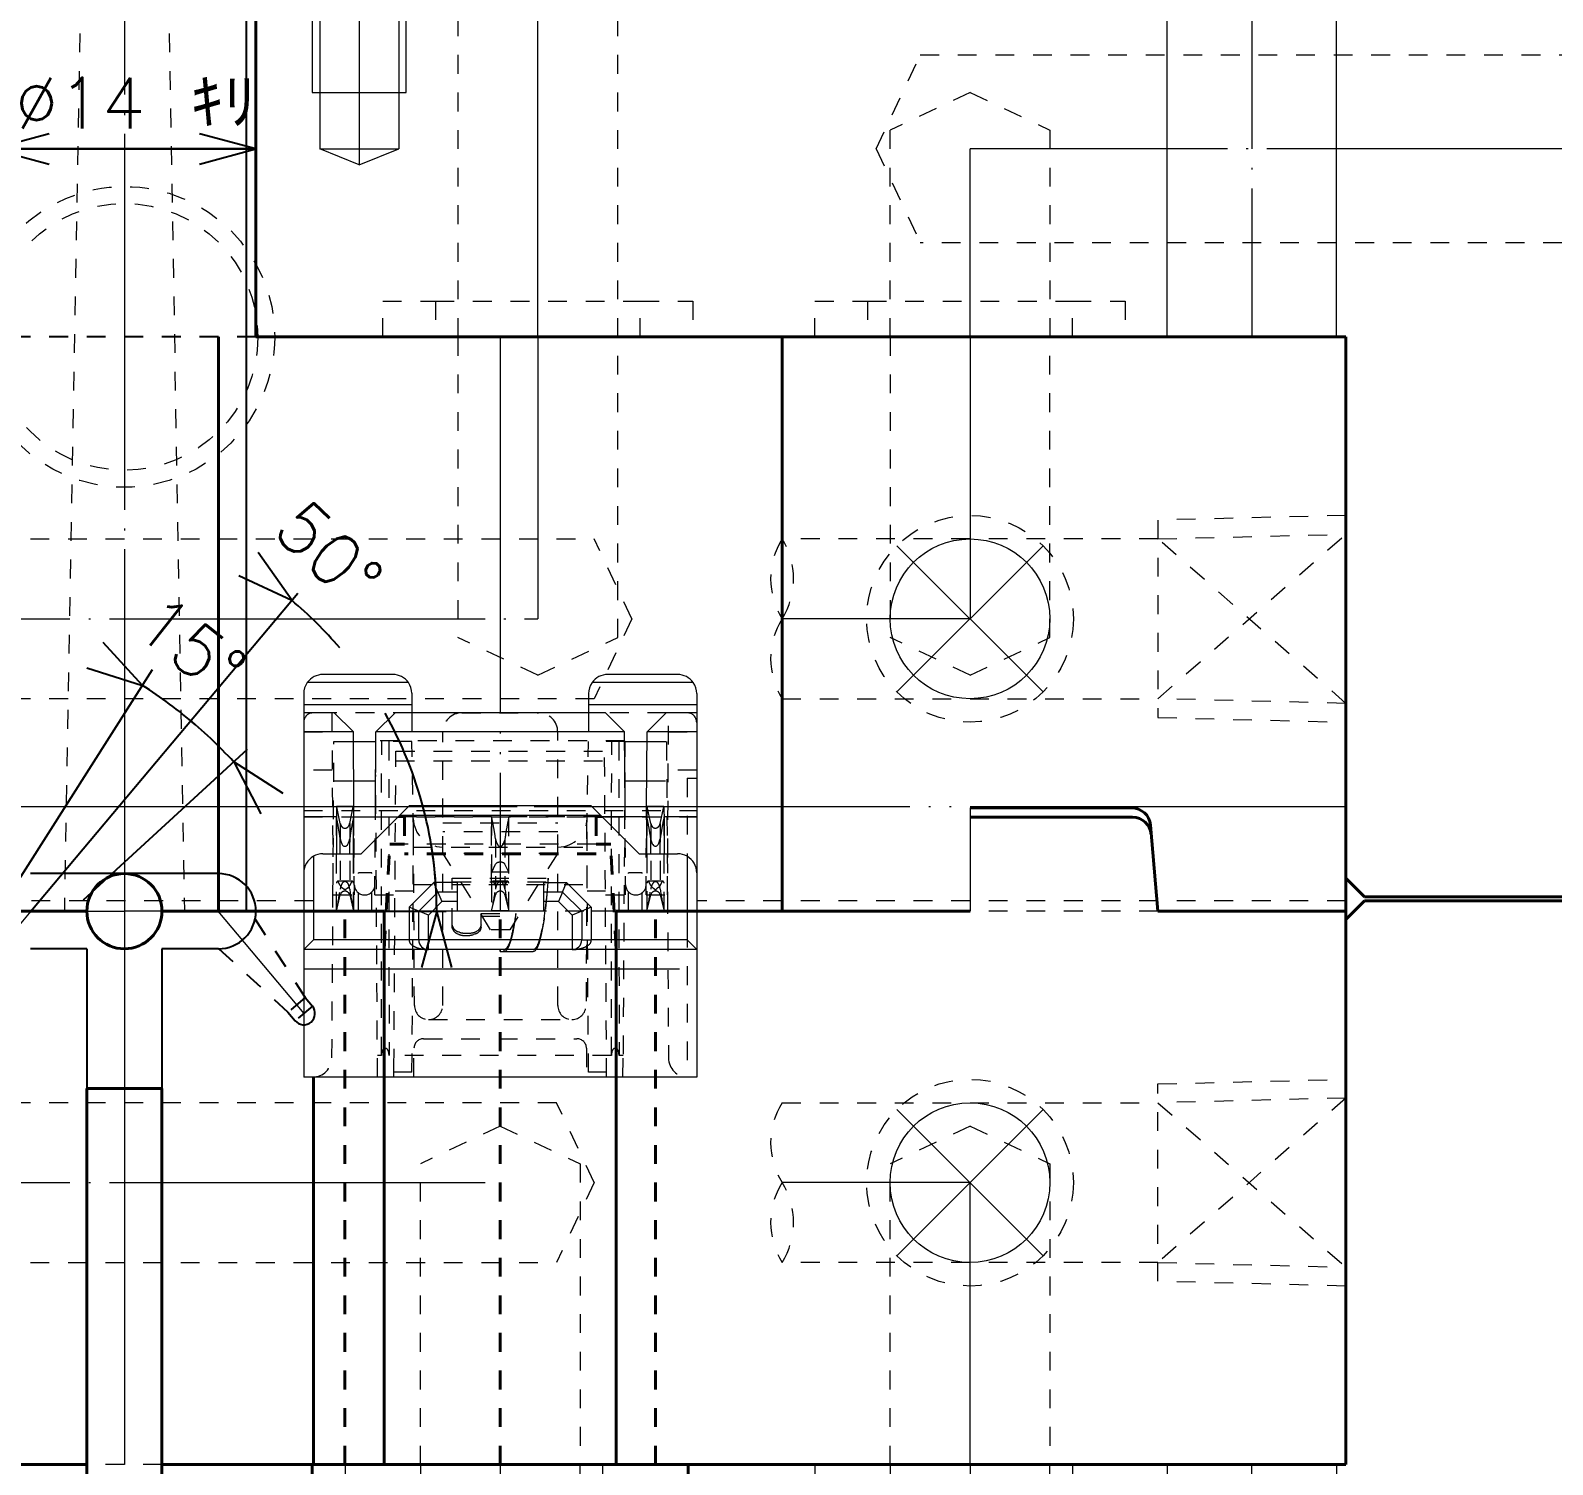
# Model space of a CAD drawing. Extents: x -178 to 604, y -587 to 345.
# Drawn here: x -5 to 76, y -430 to -353.7 of the extents above; entities that cross this region are included whole.
import ezdxf

# ---------------------------------------------------------------- set-up
doc = ezdxf.new("R2010")
doc.units = 0
doc.header["$MEASUREMENT"] = 0
for name, pattern in [('BORDER', [22, 20, -1, 0, -1]), ('DIVIDE', [23, 20, -1, 0, -1, 0, -1]), ('STITCH', [2, 1, -1])]:
    doc.linetypes.add(name, pattern=pattern)
for name, color, linetype in [('1', 7, 'Continuous'), ('11', 7, 'Continuous'), ('12', 7, 'Continuous'), ('15', 7, 'Continuous'), ('20', 7, 'Continuous'), ('25', 7, 'Continuous'), ('3', 7, 'Continuous'), ('33', 7, 'Continuous'), ('4', 7, 'Continuous'), ('5', 7, 'Continuous'), ('寸法線', 7, 'Continuous')]:
    doc.layers.add(name, color=color, linetype=linetype)
doc.styles.get("Standard").update_dxf_attribs({"font": 'txt', "bigfont": 'extfont'})
doc.dimstyles.new('VELDIM13', dxfattribs={"dimtxt": 2.69875, "dimasz": 3.000166, "dimexe": 1.25, "dimexo": 0.0625, "dimgap": 0.09, "dimtad": 0, "dimdec": 3, "dimdsep": 46, "dimtxsty": 'Standard', "dimcen": 0.09, "dimdle": 5, "dimadec": 0, "dimazin": 0, "dimtfac": 1, "dimtdec": 4, "dimtofl": 0, "dimtmove": 0, "dimatfit": 3, "dimfxl": 1, "dimtolj": 1, "dimtzin": 0, "dimarcsym": 0})
doc.dimstyles.new('VELDIM2', dxfattribs={"dimtxt": 2.69875, "dimasz": 3.000166, "dimexe": 1.25, "dimexo": 0.0625, "dimgap": 0.09, "dimtad": 0, "dimdec": 3, "dimdsep": 46, "dimtxsty": 'Standard', "dimcen": 0.09, "dimdle": 5, "dimadec": 0, "dimazin": 0, "dimtfac": 1, "dimtdec": 4, "dimtofl": 0, "dimtmove": 0, "dimatfit": 3, "dimfxl": 1, "dimtolj": 1, "dimtzin": 0, "dimarcsym": 0})
doc.dimstyles.new('VELDIM5', dxfattribs={"dimtxt": 2.69875, "dimasz": 3, "dimexe": 0.5, "dimexo": 0.0625, "dimgap": 0.09, "dimtad": 0, "dimdec": 3, "dimdsep": 46, "dimtxsty": 'Standard', "dimcen": 0.09, "dimdle": 3, "dimadec": 0, "dimazin": 0, "dimtfac": 1, "dimtdec": 4, "dimtofl": 0, "dimtmove": 0, "dimatfit": 3, "dimfxl": 1, "dimtolj": 1, "dimtzin": 0, "dimarcsym": 0})
doc.dimstyles.new('VELDIM6', dxfattribs={"dimtxt": 2.69875, "dimasz": 3, "dimexe": 1.25, "dimexo": 0.0625, "dimgap": 0.09, "dimtad": 0, "dimdec": 3, "dimdsep": 46, "dimtxsty": 'Standard', "dimcen": 0.09, "dimdle": 5, "dimadec": 0, "dimazin": 0, "dimtfac": 1, "dimtdec": 4, "dimtofl": 0, "dimtmove": 0, "dimatfit": 3, "dimfxl": 1, "dimtolj": 1, "dimtzin": 0, "dimarcsym": 0})

# ---------------------------------------------------------------- blocks, each defined once
blk = doc.blocks.new('*D318')
at = {"color": 0}
for p, q in [((-4, -359.196), (-7, -360)), ((7, -360), (4, -359.196)), ((-7, -360), (-7, -360)), ((7, -360), (-7, -360)), ((-7, -360), (7, -360)), ((-7, -360), (-7, -360)), ((-7, -360), (-4, -360)), ((-7, -360), (-4, -360.804)), ((7, -360), (4, -360)), ((4, -360.804), (7, -360)), ((7, -360), (7, -360)), ((7, -360), (7, -360))]:
    blk.add_line(p, q, dxfattribs=at)
blk.add_text('%%c14 ｷﾘ', height=2.6987, dxfattribs=at).set_placement((-5.83, -358.914))
blk = doc.blocks.new('CLUMP195')
at = {"layer": '12', "linetype": 'STITCH', "lineweight": 13}
for centre, start, end in [((38.389, -412.875), 147.91005, 212.08995), ((38.389, -417.125), 147.91005, 212.08995), ((31.611, -417.125), 327.91005, 32.08995)]:
    blk.add_arc(centre, 4, start, end, dxfattribs=at)
blk = doc.blocks.new('CLUMP196')
at = {"layer": '12', "color": 5, "linetype": 'BORDER', "lineweight": 5}
for p, q in [((48.889, -418.889), (41.111, -411.111)), ((48.889, -411.111), (41.111, -418.889))]:
    blk.add_line(p, q, dxfattribs=at)
at = {"layer": '12', "linetype": 'STITCH', "lineweight": 13}
blk.add_circle((45, -415), 5.5, dxfattribs=at)
at = {"layer": '12', "lineweight": 13}
blk.add_circle((45, -415), 4.25, dxfattribs=at)
blk = doc.blocks.new('*D376')
at = {"color": 0}
for p, q in [((0.964, -388.543), (-1.135, -386.253)), ((-6.335, -400), (1.501, -387.7)), ((-1.998, -387.609), (0.964, -388.543)), ((-2.183, -399.955), (6.559, -391.944)), ((8.441, -394.288), (5.822, -392.619)), ((5.822, -392.619), (7.256, -395.375))]:
    blk.add_line(p, q, dxfattribs=at)
for start, end in [(49.23511, 57.5), (42.5, 50.76489)]:
    blk.add_arc((-12.089, -409.032), 24.293, start, end, dxfattribs=at)
blk.add_text('15%%d', height=2.6987, rotation=321.57456, dxfattribs=at).set_placement((0.366, -385.625))
blk = doc.blocks.new('CLUMP198')
at = {"layer": '4', "color": 4, "linetype": 'DIVIDE', "lineweight": 5}
for p, q in [((-30.352, -388.535), (-24.802, -388.535)), ((-15.198, -388.535), (-9.648, -388.535)), ((15.116, -388.396), (9.73, -388.396)), ((30.27, -388.396), (24.884, -388.396)), ((-29.945, -389.492), (-24.699, -389.492)), ((-29.945, -389.492), (-29.945, -390.002)), ((-15.301, -389.492), (-10.055, -389.492)), ((-10.055, -389.492), (-10.055, -390.002)), ((-24.699, -390.476), (-22.902, -390.476)), ((-17.098, -390.476), (-15.301, -390.476)), ((12.183, -391.022), (9.545, -391.022)), ((26.616, -391.022), (13.384, -391.022)), ((30.455, -391.022), (27.817, -391.022)), ((-26.12, -407.852), (-26.12, -391.532)), ((-13.88, -407.852), (-13.88, -391.532)), ((-28.944, -392.556), (-30.455, -392.556)), ((-9.545, -392.556), (-11.056, -392.556)), ((-27.061, -399.671), (-27.061, -395.536)), ((-12.939, -399.671), (-12.939, -395.536)), ((25.355, -395.459), (14.645, -395.459)), ((11.487, -397.499), (11.487, -396.703)), ((11.989, -397.499), (11.989, -396.703)), ((28.011, -397.499), (28.011, -396.703)), ((28.513, -397.499), (28.513, -396.703)), ((10.055, -397.636), (10.055, -402.089)), ((29.945, -397.636), (29.945, -402.089)), ((16.474, -399.029), (15.155, -400.348)), ((17.705, -399.029), (16.474, -399.029)), ((16.685, -399.539), (16.474, -399.029)), ((22.295, -399.029), (23.527, -399.029)), ((23.315, -399.539), (23.527, -399.029)), ((23.527, -399.029), (24.845, -400.347)), ((16.897, -400.049), (16.175, -400.771)), ((16.685, -399.539), (16.897, -400.049)), ((17.705, -400.049), (16.897, -400.049)), ((23.104, -400.049), (22.295, -400.049)), ((23.315, -399.539), (23.104, -400.049)), ((23.825, -400.77), (23.104, -400.049)), ((15.155, -400.559), (10.055, -400.559)), ((15.155, -400.348), (15.155, -402.089)), ((15.664, -400.559), (15.155, -400.348)), ((16.175, -400.771), (15.665, -400.559)), ((16.175, -402.599), (16.175, -400.771)), ((24.335, -400.558), (23.825, -400.77)), ((23.825, -400.77), (23.825, -402.599)), ((24.845, -400.347), (24.335, -400.558)), ((24.845, -400.347), (24.845, -402.089)), ((29.945, -400.559), (24.845, -400.559)), ((9.545, -402.599), (10.055, -402.089)), ((24.335, -402.089), (10.055, -402.089)), ((24.335, -402.089), (24.845, -402.089)), ((29.945, -402.089), (24.845, -402.089)), ((30.455, -402.599), (29.945, -402.089)), ((20.005, -402.701), (20.005, -402.599)), ((20.214, -402.701), (20.214, -402.599)), ((-28.925, -403.619), (-30.455, -403.619)), ((-9.545, -403.619), (-11.075, -403.619)), ((9.545, -403.619), (30.455, -403.619)), ((-23.814, -406.322), (-16.186, -406.322)), ((-28.954, -408.368), (-26.534, -408.368)), ((-13.467, -408.564), (-26.533, -408.564)), ((-13.466, -408.368), (-11.046, -408.368))]:
    blk.add_line(p, q, dxfattribs=at)
for centre, radius, start, end in [((-29.945, -390.512), 1.02, 90, 120), ((-10.055, -390.512), 1.02, 60, 90), ((15.479, -402.089), 0.324, 180, 235.02315), ((15.994, -401.353), 1.222, 235.02315, 250.75739), ((16.101, -401.046), 1.547, 250.75739, 261.74265), ((23.899, -401.041), 1.552, 278.00409, 288.74604), ((23.999, -401.336), 1.24, 288.74604, 304.52284), ((24.516, -402.087), 0.329, 304.52284, 359.67887), ((16.175, -400.538), 2.061, 261.74265, 270), ((23.816, -400.452), 2.147, 270.22942, 278.00409)]:
    blk.add_arc(centre, radius, start, end, dxfattribs=at)
blk = doc.blocks.new('CLUMP199')
at = {"layer": '12', "color": 5, "linetype": 'BORDER', "lineweight": 5}
for p, q in [((48.889, -381.111), (41.111, -388.889)), ((48.889, -388.889), (41.111, -381.111))]:
    blk.add_line(p, q, dxfattribs=at)
at = {"layer": '12', "linetype": 'STITCH', "lineweight": 13}
blk.add_circle((45, -385), 5.5, dxfattribs=at)
at = {"layer": '12', "lineweight": 13}
blk.add_circle((45, -385), 4.25, dxfattribs=at)
blk = doc.blocks.new('CLUMP200')
at = {"layer": '12', "linetype": 'STITCH', "lineweight": 13}
for centre, start, end in [((38.389, -382.875), 147.91005, 212.08995), ((31.611, -382.875), 327.91005, 32.08995), ((38.389, -387.125), 147.91005, 212.08995)]:
    blk.add_arc(centre, 4, start, end, dxfattribs=at)
blk = doc.blocks.new('CLUMP290')
at = {"layer": '12', "linetype": 'STITCH', "lineweight": 13}
for p, q in [((11.75, -430), (11.75, -431.9)), ((14.55, -431.9), (14.55, -430)), ((25.45, -430), (25.45, -431.9)), ((28.25, -431.9), (28.25, -430)), ((11.75, -431.9), (14.55, -431.9)), ((14.55, -431.9), (25.45, -431.9)), ((25.45, -431.9), (28.25, -431.9))]:
    blk.add_line(p, q, dxfattribs=at)
blk = doc.blocks.new('CLUMP335')
at = {"layer": '12', "linetype": 'STITCH', "lineweight": 13}
for p, q in [((65, -379.5), (55, -379.75)), ((55, -379.75), (55, -390.25)), ((65, -380.5), (65, -379.5)), ((55, -389.25), (65, -380.5)), ((55, -380.75), (65, -380.5)), ((65, -389.5), (55, -380.75)), ((65, -389.5), (55, -389.25)), ((65, -390.5), (65, -389.5)), ((55, -390.25), (65, -390.5))]:
    blk.add_line(p, q, dxfattribs=at)
blk = doc.blocks.new('CLUMP334')
at = {"layer": '12', "linetype": 'STITCH', "lineweight": 13}
blk.add_blockref('CLUMP335', (0, 0), dxfattribs=at)
blk = doc.blocks.new('CLUMP337')
at = {"layer": '12', "linetype": 'STITCH', "lineweight": 13}
for p, q in [((55, -409.75), (65, -409.5)), ((55, -420.25), (55, -409.75)), ((65, -409.5), (65, -410.5)), ((65, -410.5), (55, -419.25)), ((65, -410.5), (55, -410.75)), ((55, -410.75), (65, -419.5)), ((55, -419.25), (65, -419.5)), ((65, -419.5), (65, -420.5)), ((65, -420.5), (55, -420.25))]:
    blk.add_line(p, q, dxfattribs=at)
blk = doc.blocks.new('CLUMP336')
at = {"layer": '12', "linetype": 'STITCH', "lineweight": 13}
blk.add_blockref('CLUMP337', (0, 0), dxfattribs=at)
blk = doc.blocks.new('CLUMP338')
at = {"layer": '12', "linetype": 'STITCH', "lineweight": 13}
for p, q in [((36.75, -430), (36.75, -431.9)), ((39.55, -431.9), (39.55, -430)), ((50.45, -430), (50.45, -431.9)), ((53.25, -431.9), (53.25, -430)), ((36.75, -431.9), (39.55, -431.9)), ((39.55, -431.9), (50.45, -431.9)), ((50.45, -431.9), (53.25, -431.9))]:
    blk.add_line(p, q, dxfattribs=at)
blk = doc.blocks.new('CLUMP377')
at = {"layer": '11', "linetype": 'DIVIDE', "lineweight": 5}
for p, q in [((55.5, -430), (55.5, -481.5)), ((64.5, -430), (64.5, -481.5)), ((52.5, -481.5), (52.5, -490)), ((67.5, -481.5), (52.5, -481.5)), ((67.5, -490), (67.5, -481.5))]:
    blk.add_line(p, q, dxfattribs=at)
at = {"layer": '11', "color": 5, "linetype": 'BORDER', "lineweight": 5}
blk.add_line((60, -490), (60, -430), dxfattribs=at)
blk = doc.blocks.new('*D767')
at = {"color": 0}
for p, q in [((0.789, -349.284), (-2.224, -350.035)), ((2.224, -350.035), (-0.789, -349.284)), ((-2.224, -350), (-2.233, -350.535)), ((-2.224, -350.035), (0.761, -350.891)), ((-0.761, -350.891), (2.224, -350.035)), ((2.224, -350), (2.233, -350.535))]:
    blk.add_line(p, q, dxfattribs=at)
for start, end in [(269, 270.43231), (269.56769, 271)]:
    blk.add_arc((0, -222.602), 127.452, start, end, dxfattribs=at)
blk.add_text('2%%d', height=2.6987, dxfattribs=at).set_placement((-3.914, -348.27))
blk = doc.blocks.new('CLUMP412')
at = {"layer": '11', "linetype": 'DIVIDE', "lineweight": 5}
for p, q in [((52.5, -348.5), (52.5, -340)), ((67.5, -340), (67.5, -348.5)), ((67.5, -348.5), (52.5, -348.5)), ((55.5, -370), (55.5, -348.5)), ((64.5, -370), (64.5, -348.5))]:
    blk.add_line(p, q, dxfattribs=at)
at = {"layer": '11', "color": 5, "linetype": 'BORDER', "lineweight": 5}
blk.add_line((60, -340), (60, -370), dxfattribs=at)
blk = doc.blocks.new('CLUMP413')
at = {"layer": '12', "linetype": 'STITCH', "lineweight": 13}
for p, q in [((36.75, -370), (36.75, -368.1)), ((36.75, -368.1), (39.55, -368.1)), ((39.55, -368.1), (39.55, -370)), ((39.55, -368.1), (50.45, -368.1)), ((50.45, -370), (50.45, -368.1)), ((50.45, -368.1), (53.25, -368.1)), ((53.25, -368.1), (53.25, -370))]:
    blk.add_line(p, q, dxfattribs=at)
blk = doc.blocks.new('CLUMP414')
at = {"layer": '12', "linetype": 'STITCH', "lineweight": 13}
for p, q in [((13.75, -370), (13.75, -368.1)), ((13.75, -368.1), (16.55, -368.1)), ((16.55, -368.1), (16.55, -370)), ((16.55, -368.1), (27.45, -368.1)), ((27.45, -370), (27.45, -368.1)), ((27.45, -368.1), (30.25, -368.1)), ((30.25, -368.1), (30.25, -370))]:
    blk.add_line(p, q, dxfattribs=at)
blk = doc.blocks.new('CLUMP415')
at = {"layer": '11', "linetype": 'STITCH', "lineweight": 13}
blk.add_circle((0, -370), 8, dxfattribs=at)
at = {"layer": '11', "color": 5, "linetype": 'STITCH', "lineweight": 5}
blk.add_circle((0, -370), 7.1, dxfattribs=at)
blk = doc.blocks.new('CLUMP417')
at = {"layer": '11', "lineweight": 5}
for p, q in [((10, -345), (10, -357)), ((15, -357), (15, -345)), ((10, -357), (15, -357)), ((10.4, -360), (14.6, -360))]:
    blk.add_line(p, q, dxfattribs=at)
at = {"layer": '11', "color": 5, "lineweight": 5}
for p, q in [((10.4, -345), (10.4, -360)), ((14.6, -345), (14.6, -360))]:
    blk.add_line(p, q, dxfattribs=at)
at = {"layer": '11', "color": 5, "linetype": 'BORDER', "lineweight": 5}
blk.add_line((12.5, -345), (12.5, -360.84), dxfattribs=at)
at = {"layer": '11', "linetype": 'DIVIDE', "lineweight": 5}
for q in [(10.4, -360), (14.6, -360)]:
    blk.add_line((12.5, -360.84), q, dxfattribs=at)
blk = doc.blocks.new('*D777')
at = {"color": 0}
for p, q in [((8.903, -384.014), (7.122, -381.47)), ((6.088, -382.701), (8.903, -384.014)), ((-4.979, -400.559), (9.225, -383.631)), ((13.829, -400.559), (17.118, -400.559)), ((16.618, -400.559), (15.814, -403.559)), ((17.422, -403.559), (16.618, -400.559))]:
    blk.add_line(p, q, dxfattribs=at)
for start, end in [(40.44879, 50), (0, 29.22851), (0, 9.55121)]:
    blk.add_arc((-4.979, -400.559), 21.598, start, end, dxfattribs=at)
blk.add_text('50%%d', height=2.6987, rotation=316.08719, dxfattribs=at).set_placement((7.787, -380.392))

msp = doc.modelspace()

# ---------------------------------------------------------------- linework, layer by layer
at = {"layer": '1', "color": 1, "linetype": 'DIVIDE', "lineweight": 13}
for p, q in [((20, -370), (20, -395)), ((0, -395), (-20, -395)), ((20, -395), (0, -395)), ((20, -395), (20, -400.559)), ((65, -395), (20, -395))]:
    msp.add_line(p, q, dxfattribs=at)
at = {"layer": '11', "color": 5, "linetype": 'BORDER', "lineweight": 13}
msp.add_line((0, -315), (0, -400), dxfattribs=at)
at = {"layer": '11', "linetype": 'STITCH', "lineweight": 13}
for p, q in [((-1.75, -317.8599), (-3.1935, -400.559)), ((1.75, -317.8599), (3.1935, -400.559))]:
    msp.add_line(p, q, dxfattribs=at)
at = {"layer": '11', "lineweight": 25}
msp.add_line((6.5, -400.559), (6.5, -325), dxfattribs=at)
at = {"layer": '11', "linetype": 'STITCH', "lineweight": 40}
for p, q in [((10, -430), (10, -448)), ((30, -430), (30, -448))]:
    msp.add_line(p, q, dxfattribs=at)
at = {"layer": '12', "linetype": 'STITCH', "lineweight": 13}
for p, q in [((17.75, -345), (17.75, -370)), ((26.25, -370), (26.25, -345)), ((40, -360), (42.3529, -355)), ((42.3529, -355), (100.5, -355)), ((45, -357), (40.75, -359)), ((45, -357), (49.25, -359)), ((40.75, -370), (40.75, -359)), ((49.25, -359), (49.25, -370)), ((40, -360), (42.3529, -365)), ((100.5, -365), (42.3529, -365)), ((17.75, -370), (17.75, -386)), ((26.25, -386), (26.25, -370)), ((40.75, -370), (40.75, -386)), ((49.25, -386), (49.25, -370)), ((-55, -380.75), (25, -380.75)), ((27, -385), (25, -380.75)), ((55, -380.75), (35, -380.75)), ((27, -385), (25, -389.25)), ((22, -388), (17.75, -386)), ((22, -388), (26.25, -386)), ((45, -388), (40.75, -386)), ((45, -388), (49.25, -386)), ((25, -389.25), (-55, -389.25)), ((35, -389.25), (55, -389.25)), ((23, -410.75), (-55, -410.75)), ((25, -415), (23, -410.75)), ((35, -410.75), (55, -410.75)), ((20, -412), (15.75, -414)), ((20, -412), (24.25, -414)), ((45, -412), (40.75, -414)), ((45, -412), (49.25, -414)), ((15.75, -430), (15.75, -414)), ((24.25, -414), (24.25, -430)), ((40.75, -430), (40.75, -414)), ((49.25, -414), (49.25, -430)), ((25, -415), (23, -419.25)), ((-55, -419.25), (23, -419.25)), ((55, -419.25), (35, -419.25)), ((15.75, -430), (15.75, -441)), ((24.25, -441), (24.25, -430)), ((40.75, -430), (40.75, -441)), ((49.25, -441), (49.25, -430))]:
    msp.add_line(p, q, dxfattribs=at)
at = {"layer": '12', "color": 5, "linetype": 'BORDER', "lineweight": 5}
for p, q in [((22, -370), (22, -345)), ((125, -360), (45, -360)), ((45, -370), (45, -360)), ((22, -370), (22, -385)), ((45, -370), (45, -385)), ((-45, -385), (22, -385)), ((45, -385), (35, -385)), ((-45, -415), (20, -415)), ((45, -415), (35, -415)), ((45, -430), (45, -415)), ((20, -430), (20, -440)), ((45, -430), (45, -440))]:
    msp.add_line(p, q, dxfattribs=at)
at = {"layer": '15', "color": 5, "lineweight": 25}
for p, q in [((-2, -402.559), (-2, -410)), ((2, -402.559), (2, -410))]:
    msp.add_line(p, q, dxfattribs=at)
at = {"layer": '15', "lineweight": 40}
for p, q in [((-2, -410), (2, -410)), ((-2, -410), (-2, -526)), ((2, -410), (2, -526))]:
    msp.add_line(p, q, dxfattribs=at)
at = {"layer": '15', "color": 5, "linetype": 'BORDER', "lineweight": 5}
msp.add_line((0, -410), (0, -530), dxfattribs=at)
at = {"layer": '20', "lineweight": 40}
for p, q in [((7, -346.5), (7, -370)), ((66, -399.8), (65, -398.8)), ((66, -399.8), (90, -399.8))]:
    msp.add_line(p, q, dxfattribs=at)
at = {"layer": '20', "linetype": 'STITCH', "lineweight": 25}
msp.add_line((7, -370), (-7, -370), dxfattribs=at)
at = {"layer": '25', "linetype": 'STITCH', "lineweight": 13}
for p, q in [((10.055, -400), (-10.565, -400)), ((65, -400), (30.455, -400))]:
    msp.add_line(p, q, dxfattribs=at)
at = {"layer": '25', "color": 5, "linetype": 'BORDER', "lineweight": 5}
msp.add_line((0, -400), (0, -410), dxfattribs=at)
at = {"layer": '25', "lineweight": 40}
for p, q in [((65, -401), (66, -400)), ((66, -400), (90, -400))]:
    msp.add_line(p, q, dxfattribs=at)
at = {"layer": '3', "lineweight": 13}
for p, q in [((14.281, -387.962), (10.565, -387.962)), ((29.435, -387.962), (25.719, -387.962)), ((9.545, -388.982), (9.545, -398.5203)), ((9.545, -389.5671), (15.3007, -389.5671)), ((15.3007, -388.9591), (15.3007, -390.002)), ((24.699, -388.982), (24.699, -390.002)), ((24.699, -389.5671), (30.455, -389.5671)), ((30.455, -388.982), (30.455, -398.5203)), ((11.1633, -390.002), (9.545, -390.002)), ((12.1833, -391.022), (11.1633, -390.002)), ((14.4034, -390.002), (13.3835, -391.022)), ((25.5974, -390.002), (14.4026, -390.002)), ((26.6165, -391.022), (25.5966, -390.0022)), ((28.8367, -390.002), (27.8167, -391.022)), ((30.455, -390.002), (28.8367, -390.002)), ((12.2083, -395), (12.1833, -391.022)), ((13.3586, -395), (13.3835, -391.022)), ((26.6414, -395), (26.6165, -391.022)), ((27.7917, -395), (27.8167, -391.022)), ((12.1865, -391.532), (13.3597, -391.532)), ((13.3597, -391.532), (13.37, -393.1735)), ((26.63, -393.1735), (26.6403, -391.532)), ((26.6403, -391.532), (27.8135, -391.532)), ((12.1997, -393.6273), (13.3672, -393.6273)), ((26.6328, -393.6273), (27.8003, -393.6273)), ((15.1044, -395), (9.545, -395)), ((11.2962, -395.0001), (11.291, -394.9786)), ((12.1847, -394.9786), (11.291, -394.9786)), ((12.1796, -395.0001), (12.1847, -394.9786)), ((12.6054, -397.499), (15.1554, -394.949)), ((24.8457, -394.949), (15.1552, -394.949)), ((24.8454, -394.949), (27.3954, -397.499)), ((30.455, -395), (24.8964, -395)), ((27.8202, -395.0001), (27.815, -394.9786)), ((28.7087, -394.9786), (27.815, -394.9786)), ((28.7036, -395.0001), (28.7087, -394.9786)), ((11.279, -395.5359), (9.545, -395.5359)), ((11.279, -395.5359), (11.279, -397.499)), ((12.197, -395.5359), (14.5685, -395.5359)), ((12.197, -397.499), (12.197, -395.5359)), ((27.803, -395.5359), (25.4323, -395.5359)), ((27.803, -397.499), (27.803, -395.5359)), ((28.721, -395.5359), (28.721, -397.499)), ((30.455, -395.5359), (28.721, -395.5359)), ((11.4867, -396.7029), (11.5169, -396.8385)), ((28.4421, -396.9418), (28.5133, -396.7029)), ((10.565, -397.499), (12.6054, -397.499)), ((27.3954, -397.499), (29.435, -397.499)), ((9.545, -398.5203), (9.545, -402.599)), ((17.7054, -399.029), (17.7054, -400.559)), ((22.2954, -399.029), (22.2954, -400.559)), ((30.455, -398.5203), (30.455, -402.599)), ((16.6854, -399.539), (15.6649, -400.5595)), ((17.7054, -399.539), (16.6854, -399.539)), ((23.3154, -399.539), (22.2954, -399.539)), ((24.3349, -400.5584), (23.3154, -399.539)), ((15.6649, -402.089), (15.6649, -400.559)), ((22.2954, -400.559), (17.7054, -400.559)), ((24.3349, -400.5584), (24.3349, -402.089)), ((30.455, -402.599), (9.545, -402.599)), ((9.545, -402.599), (9.545, -409.382)), ((19.9995, -402.599), (19.9995, -402.701)), ((19.9995, -402.701), (21.7564, -402.701)), ((30.455, -402.599), (30.455, -409.382)), ((30.455, -409.382), (9.545, -409.382))]:
    msp.add_line(p, q, dxfattribs=at)
for centre, radius, start, end in [((10.5656, -388.9831), 1.0211, 90.03145, 144.893871), ((14.281, -388.982), 1.02, 35.074568, 90), ((25.7196, -388.9831), 1.0211, 90.031461, 144.893861), ((29.435, -388.982), 1.02, 35.074568, 90), ((10.565, -388.982), 1.02, 144.92527, 180), ((14.281, -388.982), 1.02, 1.286378, 35.07473), ((25.719, -388.982), 1.02, 144.92527, 180), ((29.4319, -388.983), 1.0231, 0.055547, 35.019184), ((-7.3178, -399.5162), 19.018, 10.294909, 12.080956), ((30.7938, -399.5162), 19.018, 167.919044, 169.705091), ((9.2062, -399.5162), 19.018, 10.294909, 12.080956), ((47.3178, -399.5162), 19.018, 167.919044, 169.705091), ((-1.5123, -398.4617), 13.1175, 7.70569, 10.294909), ((12.5022, -396.5298), 1.0325, 197.397851, 207.805231), ((11.1176, -396.5709), 0.8831, 328.248253, 340.343985), ((11.1912, -396.5972), 0.8049, 340.343985, 346.401441), ((11.1693, -396.5919), 0.8275, 346.401441, 352.29431), ((24.9883, -398.4617), 13.1175, 169.705091, 172.29431), ((15.0117, -398.4617), 13.1175, 7.70569, 10.294909), ((29.1002, -396.5555), 1.0993, 187.705689, 199.508195), ((41.5123, -398.4617), 13.1175, 169.705091, 172.29431), ((10.5672, -398.5203), 1.0222, 120.072721, 179.927279), ((10.565, -398.519), 1.02, 90, 120), ((11.7457, -396.9288), 0.1772, 207.805231, 263.698746), ((11.7425, -396.9577), 0.1481, 263.698746, 328.248253), ((28.3583, -396.8183), 0.3123, 199.508195, 239.494597), ((28.2607, -396.9839), 0.12, 239.494597, 310.696982), ((28.0646, -396.7559), 0.4208, 310.696982, 333.787182), ((29.435, -398.519), 1.02, 60, 90), ((29.4335, -398.5199), 1.0215, 0.048184, 59.951816), ((16.1749, -402.089), 0.51, 180, 270), ((23.8249, -402.089), 0.51, 270, 0), ((20.1941, -402.508), 0.1942, 276.266059, 331.603817), ((21.7365, -402.5114), 0.1906, 275.978594, 330.731259)]:
    msp.add_arc(centre, radius, start, end, dxfattribs=at)
at = {"layer": '33', "linetype": 'STITCH', "lineweight": 13}
for p, q in [((11.0395, -390.0023), (11.1004, -399.692)), ((15.3007, -390.002), (11.1633, -390.002)), ((15.3007, -390.002), (15.3007, -391.532)), ((17.96, -390.002), (22.04, -390.002)), ((28.8367, -390.002), (24.699, -390.002)), ((24.699, -390.002), (24.699, -391.532)), ((28.8996, -399.692), (28.9605, -390.002)), ((9.545, -391.022), (11.0459, -391.022)), ((16.94, -405.5682), (16.94, -391.022)), ((23.06, -397.4796), (23.06, -391.022)), ((28.9541, -391.022), (30.455, -391.022)), ((11.1002, -399.667), (11.1513, -391.532)), ((11.1513, -391.532), (12.1865, -391.532)), ((15.3005, -391.532), (13.3597, -391.532)), ((26.6195, -391.4996), (13.3805, -391.4996)), ((13.676, -408.2362), (13.692, -391.532)), ((14.068, -391.532), (14.084, -408.2362)), ((15.3844, -396.3399), (15.3005, -391.532)), ((24.6154, -396.3399), (24.6993, -391.532)), ((26.6403, -391.532), (24.6993, -391.532)), ((25.916, -408.2362), (25.932, -391.532)), ((26.308, -391.532), (26.324, -408.2362)), ((27.8135, -391.532), (28.8487, -391.532)), ((28.8487, -391.532), (28.8998, -399.667)), ((14.3421, -408.872), (14.4478, -392.042)), ((14.4446, -392.5487), (25.5551, -392.5487)), ((14.4478, -392.042), (25.5519, -392.042)), ((25.6609, -409.382), (25.5519, -392.042)), ((11.0587, -393.062), (9.545, -393.062)), ((11.1382, -393.6273), (12.1997, -393.6273)), ((13.4719, -409.382), (13.37, -393.1735)), ((26.63, -393.1735), (26.5333, -408.5644)), ((27.8003, -393.6273), (28.8618, -393.6273)), ((30.455, -393.062), (28.9413, -393.062)), ((29.945, -393.4845), (30.455, -393.4845)), ((29.945, -393.4845), (29.945, -409.382)), ((9.545, -395.204), (30.455, -395.204)), ((11.2911, -395), (11.2791, -395.7441)), ((11.4866, -395.8842), (11.2962, -395.0001)), ((11.9891, -395.8842), (12.1796, -395.0001)), ((12.1847, -395), (12.1969, -395.7522)), ((12.2378, -399.692), (12.2083, -395)), ((13.3291, -399.692), (13.3586, -395)), ((24.8964, -395), (15.1044, -395)), ((26.6709, -399.692), (26.6414, -395)), ((27.7622, -399.692), (27.7917, -395)), ((27.815, -395), (27.803, -395.7479)), ((28.0106, -395.8842), (27.8202, -395.0001)), ((28.5131, -395.8842), (28.7036, -395.0001)), ((28.7087, -395), (28.7209, -395.7522)), ((9.545, -395.5406), (30.455, -395.5406)), ((11.2789, -400.5349), (11.2789, -395.5359)), ((11.4866, -395.8842), (11.4866, -399.3773)), ((11.611, -396.1014), (11.5926, -396.0858)), ((11.8832, -396.0857), (11.8648, -396.1014)), ((11.9011, -396.0675), (11.8832, -396.0857)), ((11.9891, -395.8842), (11.9891, -399.3773)), ((12.1969, -395.5359), (12.1969, -400.535)), ((14.5538, -395.5506), (14.9, -395.5506)), ((19.541, -395.5359), (14.5685, -395.5359)), ((16.94, -395.8511), (23.06, -395.8511)), ((19.5409, -395.5359), (19.5409, -399.0611)), ((19.541, -399.0557), (19.541, -395.5359)), ((20.4589, -400.535), (20.4589, -395.5359)), ((25.4323, -395.5359), (20.459, -395.5359)), ((20.459, -400.559), (20.459, -395.5359)), ((25.1, -395.5506), (25.447, -395.5506)), ((27.8029, -395.5359), (27.8029, -400.5349)), ((28.0106, -395.8842), (28.0106, -399.3773)), ((28.5131, -395.8842), (28.5131, -399.3773)), ((28.7209, -400.535), (28.7209, -395.5358)), ((15.3044, -409.1232), (15.3847, -396.3399)), ((15.4316, -405.572), (15.3848, -396.3399)), ((23.06, -396.3399), (16.94, -396.3399)), ((19.7486, -396.7026), (19.7486, -399.3773)), ((20.2513, -396.7029), (20.2266, -396.8201)), ((20.2511, -396.7026), (20.2511, -399.3773)), ((24.6149, -396.3399), (24.5682, -405.572)), ((24.6953, -409.1232), (24.615, -396.3399)), ((11.279, -400.559), (11.279, -397.499)), ((12.197, -400.559), (12.197, -397.499)), ((25.1, -396.989), (14.9, -396.989)), ((15.3889, -397.142), (24.6108, -397.142)), ((19.49, -401.5417), (16.94, -397.4618)), ((23.06, -397.4796), (16.94, -397.4796)), ((23.06, -397.4618), (20.51, -401.5417)), ((23.06, -405.5682), (23.06, -397.4801)), ((27.803, -397.499), (27.803, -400.559)), ((28.721, -400.559), (28.721, -397.499)), ((13.1659, -398.519), (12.4519, -398.519)), ((12.4519, -400.559), (12.4519, -398.519)), ((13.1659, -400.559), (13.1659, -398.519)), ((19.5454, -398.4849), (19.7486, -398.052)), ((20.4543, -398.4849), (19.5454, -398.4849)), ((19.8132, -397.9914), (19.7486, -398.052)), ((19.8184, -397.9887), (19.8132, -397.9914)), ((19.8391, -397.9794), (19.8184, -397.9887)), ((20.1658, -397.9815), (20.1632, -397.9805)), ((20.171, -397.9838), (20.1658, -397.9815)), ((20.1762, -397.9862), (20.171, -397.9838)), ((20.184, -397.99), (20.1762, -397.9862)), ((20.1944, -397.9957), (20.184, -397.99)), ((20.2455, -398.0417), (20.1944, -397.9957)), ((20.2498, -398.0493), (20.2455, -398.0417)), ((20.2511, -398.052), (20.2498, -398.0493)), ((20.4543, -398.4849), (20.2511, -398.052)), ((27.5479, -398.519), (26.8339, -398.519)), ((26.8339, -400.559), (26.8339, -398.519)), ((27.5479, -400.559), (27.5479, -398.519)), ((11.2817, -399.0624), (11.279, -399.0695)), ((11.2844, -399.0555), (11.2817, -399.0624)), ((11.3134, -398.9929), (11.2844, -399.0555)), ((12.1266, -398.9574), (11.3495, -398.9574)), ((11.4867, -399.1879), (11.362, -398.965)), ((11.9893, -399.1879), (12.114, -398.965)), ((15.399, -399.1318), (24.6008, -399.1318)), ((17.4495, -398.8021), (22.5495, -398.8021)), ((17.4495, -401.3991), (17.4495, -398.8021)), ((17.4495, -399.002), (22.5495, -399.002)), ((19.5516, -399.0425), (19.541, -399.0695)), ((19.541, -399.0695), (19.541, -400.559)), ((19.5687, -399.0052), (19.5516, -399.0425)), ((19.5754, -398.9929), (19.5687, -399.0052)), ((19.5896, -398.9719), (19.5754, -398.9929)), ((19.612, -398.9574), (19.5896, -398.9719)), ((20.3886, -398.9574), (19.6115, -398.9574)), ((19.6169, -398.9586), (19.612, -398.9574)), ((19.624, -398.965), (19.6169, -398.9586)), ((19.7487, -399.1879), (19.624, -398.965)), ((19.9398, -398.9997), (19.8889, -399.0401)), ((20.1082, -399.0374), (20.0582, -398.9982)), ((20.2513, -399.1879), (20.376, -398.965)), ((22.5175, -399.228), (22.4998, -399.4381)), ((22.5496, -398.8021), (22.5175, -399.228)), ((22.5495, -399.002), (22.5495, -398.8021)), ((27.8057, -399.0624), (27.803, -399.0695)), ((27.8084, -399.0555), (27.8057, -399.0624)), ((27.8605, -398.9629), (27.8084, -399.0555)), ((27.8726, -398.9574), (27.8605, -398.9629)), ((27.874, -398.9574), (27.8726, -398.9574)), ((28.6506, -398.9574), (27.8735, -398.9574)), ((27.8778, -398.9581), (27.874, -398.9574)), ((27.886, -398.965), (27.8778, -398.9581)), ((28.0107, -399.1879), (27.886, -398.965)), ((28.5094, -399.1965), (28.5133, -399.1879)), ((28.5133, -399.1879), (28.638, -398.965)), ((11.0455, -408.3684), (11.1001, -399.692)), ((11.1001, -399.692), (12.2378, -399.692)), ((11.279, -400.559), (11.4867, -399.6864)), ((11.9893, -399.6864), (12.197, -400.559)), ((12.7801, -399.692), (12.7868, -399.692)), ((13.3291, -399.692), (14.3998, -399.692)), ((15.3649, -399.4997), (14.401, -399.4997)), ((19.541, -400.559), (19.7487, -399.6864)), ((20.2513, -399.6864), (20.459, -400.559)), ((22.4356, -400.0963), (22.2827, -401.2189)), ((22.4451, -400.0076), (22.4356, -400.0963)), ((22.4498, -399.963), (22.4451, -400.0076)), ((22.4521, -399.9406), (22.4498, -399.963)), ((22.4613, -399.8506), (22.4521, -399.9406)), ((22.4702, -399.76), (22.4613, -399.8506)), ((22.4724, -399.7372), (22.4702, -399.76)), ((22.4811, -399.6458), (22.4724, -399.7372)), ((22.4896, -399.5538), (22.4811, -399.6458)), ((22.4937, -399.5077), (22.4896, -399.5538)), ((22.4958, -399.4845), (22.4937, -399.5077)), ((22.4998, -399.4381), (22.4958, -399.4845)), ((25.5988, -399.4997), (24.6349, -399.4997)), ((25.6, -399.692), (26.6709, -399.692)), ((27.2132, -399.692), (27.2199, -399.692)), ((27.7622, -399.692), (28.8999, -399.692)), ((27.803, -400.559), (28.0107, -399.6864)), ((28.5133, -399.6864), (28.721, -400.559)), ((28.8999, -399.692), (28.9545, -408.3684)), ((13.9358, -400.559), (9.545, -400.559)), ((12.197, -400.5349), (11.2789, -400.5349)), ((12.1971, -400.5416), (11.2791, -400.5416)), ((12.1971, -400.559), (12.1971, -400.5416)), ((13.8289, -402.599), (13.9358, -400.559)), ((13.9358, -400.559), (14.9544, -400.559)), ((17.7054, -400.559), (14.9544, -400.559)), ((18.9795, -401.3991), (18.9795, -400.6787)), ((18.9795, -400.6787), (20.824, -400.6787)), ((18.9795, -400.8145), (20.824, -400.8145)), ((20.459, -400.5349), (19.5409, -400.5349)), ((20.4589, -400.5416), (19.5409, -400.5416)), ((20.824, -400.6787), (20.753, -401.1524)), ((20.824, -400.8145), (20.824, -400.6787)), ((30.455, -400.559), (22.2954, -400.559)), ((26.1711, -402.599), (26.0642, -400.559)), ((28.721, -400.5349), (27.8029, -400.5349)), ((27.8029, -400.559), (27.8029, -400.5416)), ((28.7209, -400.5416), (27.8029, -400.5416)), ((17.4497, -401.2878), (17.4495, -401.276)), ((17.4649, -401.4988), (17.4495, -401.3991)), ((17.4543, -401.3339), (17.4497, -401.2878)), ((17.4589, -401.3563), (17.4543, -401.3339)), ((17.8304, -401.6798), (17.7655, -401.6568)), ((18.9545, -401.5247), (18.9002, -401.6137)), ((18.9366, -401.4413), (18.9015, -401.493)), ((18.9744, -401.3357), (18.9366, -401.4413)), ((18.9564, -401.5201), (18.9545, -401.5247)), ((18.9582, -401.5154), (18.9564, -401.5201)), ((18.9795, -401.3991), (18.9582, -401.5154)), ((18.9795, -401.2821), (18.9744, -401.3357)), ((18.9795, -401.276), (18.9795, -401.2821)), ((20.51, -401.5417), (19.49, -401.5417)), ((20.7272, -401.3017), (20.7168, -401.3594)), ((20.735, -401.2577), (20.7272, -401.3017)), ((20.753, -401.1524), (20.735, -401.2577)), ((22.2205, -401.5516), (22.2171, -401.5681)), ((22.2306, -401.5014), (22.2205, -401.5516)), ((22.234, -401.4844), (22.2306, -401.5014)), ((22.2473, -401.4157), (22.234, -401.4844)), ((22.2506, -401.3982), (22.2473, -401.4157)), ((22.2604, -401.3454), (22.2506, -401.3982)), ((22.2732, -401.2737), (22.2604, -401.3454)), ((22.2764, -401.2555), (22.2732, -401.2737)), ((22.2796, -401.2372), (22.2764, -401.2555)), ((22.2827, -401.2189), (22.2796, -401.2372)), ((18.6838, -401.7646), (18.577, -401.8018)), ((20.2983, -402.5678), (20.2153, -402.599)), ((21.9745, -402.3805), (21.9062, -402.4965)), ((21.9809, -402.3672), (21.9745, -402.3805)), ((21.9871, -402.3541), (21.9809, -402.3672)), ((16.1853, -406.322), (23.8144, -406.322)), ((15.92, -407.342), (24.08, -407.342)), ((13.676, -408.2362), (13.4647, -408.2362)), ((13.88, -407.852), (13.8581, -407.8543)), ((13.88, -407.852), (13.8833, -407.8521)), ((13.8833, -407.8521), (13.9025, -407.8543)), ((13.9025, -407.8543), (13.9088, -407.8558)), ((13.9088, -407.8558), (13.9151, -407.8577)), ((25.916, -408.2362), (14.084, -408.2362)), ((15.41, -409.382), (15.41, -407.852)), ((24.59, -407.852), (24.59, -409.382)), ((26.1012, -407.8537), (26.0949, -407.855)), ((26.1043, -407.8532), (26.1012, -407.8537)), ((26.1137, -407.8522), (26.1043, -407.8532)), ((26.12, -407.852), (26.1137, -407.8522)), ((26.12, -407.852), (26.1233, -407.8521)), ((26.1233, -407.8521), (26.1329, -407.8528)), ((26.1329, -407.8528), (26.1393, -407.8537)), ((26.1393, -407.8537), (26.1551, -407.8577)), ((26.5353, -408.2362), (26.324, -408.2362)), ((14.3389, -409.382), (14.3421, -408.872)), ((26.5281, -409.382), (26.5345, -408.3684)), ((15.3044, -409.1232), (14.3405, -409.1232)), ((25.6592, -409.1232), (24.6953, -409.1232))]:
    msp.add_line(p, q, dxfattribs=at)
at = {"layer": '33', "linetype": 'STITCH', "lineweight": 40}
for p, q in [((14.9, -395.5506), (14.9, -397.499)), ((25.1, -395.5506), (25.1, -397.499)), ((25.1, -397.499), (14.9, -397.499))]:
    msp.add_line(p, q, dxfattribs=at)
at = {"layer": '33', "linetype": 'STITCH', "lineweight": 13}
for centre, radius, start, end in [((10.055, -390.512), 0.51, 90, 180), ((17.96, -391.022), 1.02, 90, 180), ((22.04, -391.022), 1.02, 0, 90), ((29.945, -390.512), 0.51, 0, 90), ((-7.3188, -399.5165), 19.019, 10.295684, 12.081355), ((11.9166, -395.799), 0.4384, 191.217666, 206.383261), ((11.8095, -395.8521), 0.3188, 206.383261, 227.12755), ((11.6514, -395.841), 0.3372, 317.794976, 335.260608), ((11.5683, -395.8027), 0.4287, 335.260608, 349.038334), ((30.7946, -399.5165), 19.019, 167.918645, 169.704316), ((16.9222, -395.5916), 1.5504, 181, 270), ((0.9442, -399.5162), 19.018, 10.294908, 12.080955), ((39.0558, -399.5162), 19.018, 167.919044, 169.705091), ((23.0778, -395.5916), 1.5504, 270, 359), ((9.2051, -399.5165), 19.019, 10.295684, 12.081355), ((28.4401, -395.7991), 0.4378, 191.217666, 206.898899), ((28.3297, -395.8551), 0.3141, 206.898899, 228.631993), ((28.1754, -395.8188), 0.344, 302.306694, 349.038334), ((47.3192, -399.5166), 19.0196, 167.918433, 169.704162), ((-1.5134, -398.4619), 13.1185, 7.707086, 10.295684), ((11.7379, -395.9382), 0.2068, 232.149052, 270.003291), ((11.7379, -395.9381), 0.2068, 270.003291, 307.853596), ((24.9892, -398.4619), 13.1185, 169.704316, 172.292914), ((6.7497, -398.4617), 13.1175, 7.70569, 10.294908), ((20.5678, -396.592), 0.8265, 187.70569, 193.359274), ((20.5514, -396.5959), 0.8097, 193.359274, 199.130336), ((20.6039, -396.5777), 0.8652, 199.130336, 212.296639), ((19.1899, -396.5221), 1.0786, 333.875861, 343.967297), ((33.2503, -398.4617), 13.1175, 169.705091, 172.29431), ((15.0106, -398.4619), 13.1185, 7.707086, 10.295684), ((28.2532, -395.9419), 0.1984, 228.631993, 302.306694), ((41.5132, -398.4619), 13.1186, 169.704162, 172.292914), ((19.9929, -396.9639), 0.1424, 212.296639, 282.380009), ((19.9811, -396.9101), 0.1975, 282.380009, 333.875861), ((20.0004, -398.3792), 0.4311, 89.881744, 111.976047), ((20.0004, -398.3736), 0.4255, 67.503215, 89.881744), ((11.4319, -399.0612), 0.1368, 134.013369, 150.044265), ((11.3485, -398.9749), 0.0167, 36.039158, 134.013369), ((12.5783, -399.5345), 1.1029, 160.146721, 171.806595), ((11.7077, -399.0997), 0.2379, 201.771029, 231.478862), ((11.8218, -399.2613), 0.2986, 118.817298, 160.146721), ((13.2357, -397.1801), 2.6914, 231.478862, 234.164617), ((11.7387, -399.1103), 0.1262, 90.354785, 118.817298), ((11.7386, -399.108), 0.1239, 61.394875, 90.354785), ((10.277, -397.1298), 2.7118, 303.773524, 306.859008), ((11.6558, -399.2599), 0.2969, 19.785439, 61.394875), ((11.7477, -399.0914), 0.2601, 306.859008, 338.22897), ((10.9065, -399.5295), 1.0932, 8.000611, 19.785439), ((12.0428, -399.0885), 0.1554, 7.038928, 57.488233), ((12.7801, -399.1463), 0.5457, 180.36, 270), ((12.7868, -399.1463), 0.5457, 270, 359.64), ((20.6876, -399.5125), 0.9487, 160.529571, 171.806595), ((20.2071, -399.3426), 0.439, 136.441746, 160.529571), ((20.0009, -399.1107), 0.1266, 90.903387, 118.817298), ((20.0008, -399.1069), 0.1229, 62.177459, 90.903387), ((19.7916, -399.3433), 0.4403, 19.748948, 44.009845), ((19.3403, -399.5053), 0.9198, 8.000611, 19.748948), ((20.3048, -399.0885), 0.1554, 7.038928, 57.488233), ((-22.0122, -395.7344), 44.6814, 353.942531, 355.806064), ((27.2132, -399.1463), 0.5457, 180.36, 270), ((27.2199, -399.1463), 0.5457, 270, 359.64), ((28.9294, -399.5096), 0.9283, 160.76752, 171.806595), ((28.1956, -399.1141), 0.199, 201.771029, 231.223637), ((28.4996, -399.3597), 0.4731, 139.295628, 160.76752), ((34.5919, -391.1519), 10.4122, 231.223637, 232.280377), ((28.2676, -399.16), 0.167, 94.624566, 139.295628), ((28.2659, -399.1382), 0.1451, 44.009845, 94.624566), ((28.5198, -399.5218), 0.2511, 109.402184, 146.23916), ((28.0536, -399.3433), 0.4403, 19.748948, 44.009845), ((28.3995, -399.1801), 0.1111, 289.402184, 351.524729), ((27.6023, -399.5053), 0.9198, 8.000611, 19.748948), ((28.5668, -399.0885), 0.1554, 7.038928, 57.488233), ((-4.0441, -397.188), 15.6843, 347.68058, 351.975975), ((11.738, -399.7463), 0.2583, 13.392498, 166.607502), ((11.7861, -399.1874), 0.2154, 234.164617, 252.666429), ((11.7438, -399.323), 0.0734, 252.666429, 303.773524), ((27.5747, -397.1781), 15.7399, 188.031536, 192.313808), ((4.218, -397.188), 15.6842, 347.680656, 351.975984), ((20, -399.7463), 0.2583, 13.392498, 166.607502), ((35.8367, -397.1781), 15.7399, 188.031536, 192.313808), ((12.4801, -397.188), 15.6841, 347.680732, 351.975992), ((28.262, -399.7463), 0.2583, 13.392498, 166.607502), ((28.2832, -399.3087), 0.1004, 232.280377, 255.316412), ((28.2659, -399.352), 0.0544, 261.410879, 326.23916), ((44.0987, -397.1781), 15.7399, 188.031536, 192.313808), ((-0.9082, -397.7976), 21.9407, 350.062384, 352.096706), ((11.2626, -399.2654), 11.2198, 346.530925, 353.942531), ((17.7988, -401.2741), 0.3497, 193.597473, 229.713946), ((17.787, -401.3955), 0.3383, 197.783468, 224.301122), ((17.9433, -401.243), 0.5566, 224.301122, 240.601505), ((18.0245, -401.0079), 0.6987, 229.713946, 248.247466), ((18.1606, -400.8574), 0.9992, 240.601505, 267.261596), ((18.1697, -400.5983), 1.1335, 252.582293, 262.037398), ((18.2134, -400.2859), 1.449, 262.037398, 269.440199), ((18.215, -400.1169), 1.618, 269.440199, 283.295324), ((18.4555, -401.1347), 0.5721, 283.295324, 321.222846), ((18.3985, -401.0874), 0.7348, 292.84373, 303.25323), ((18.5566, -401.3285), 0.4465, 303.25323, 320.304066), ((16.5847, -400.8625), 4.1812, 339.41707, 350.062384), ((5.5616, -398.5653), 15.4106, 347.495111, 349.553853), ((13.4995, -399.7623), 8.9026, 345.651826, 348.29693), ((18.1817, -400.4157), 1.4414, 267.261596, 285.916565), ((20.1177, -402.3285), 0.2999, 307.050193, 325.420928), ((19.6297, -401.9921), 0.8925, 325.420928, 331.640505), ((19.7751, -402.1649), 0.7332, 323.564889, 335.292071), ((18.6653, -401.4715), 1.9885, 331.640505, 347.495111), ((18.5418, -401.5974), 2.0907, 335.292071, 339.41707), ((21.7543, -402.4654), 0.1336, 270.895556, 310.577585), ((21.5742, -402.2552), 0.4104, 310.577585, 323.978331), ((21.0674, -401.974), 1.0467, 322.9541, 344.211896), ((19.963, -401.4156), 2.231, 335.124672, 345.651826), ((12.7356, -399.6183), 9.7051, 344.211896, 346.530925), ((16.1856, -405.5679), 0.7541, 180.312768, 270.043636), ((16.1862, -405.5682), 0.7538, 270, 0), ((23.8144, -405.5682), 0.7538, 180.002431, 270), ((23.8144, -405.5682), 0.7538, 269.999115, 359.710885), ((15.92, -407.852), 0.51, 90.000593, 179.999407), ((24.08, -407.852), 0.51, 0.000593, 89.999407), ((14.6077, -408.2507), 0.9317, 176.920982, 179.110861), ((14.3447, -408.2365), 0.6684, 173.868766, 176.920982), ((14.5145, -408.2548), 0.8392, 160.161681, 173.868766), ((13.8953, -408.0313), 0.1809, 101.875949, 160.161681), ((13.8519, -408.0481), 0.2006, 18.005632, 71.646179), ((13.2375, -408.2479), 0.8467, 4.342399, 18.005632), ((13.3895, -408.2363), 0.6943, 2.175788, 4.342399), ((12.9408, -408.2534), 1.1433, 0.859959, 2.175788), ((26.8727, -408.2511), 0.9568, 177.162128, 179.110861), ((26.5823, -408.2367), 0.6661, 174.362993, 177.162128), ((26.7661, -408.2548), 0.8507, 160.763441, 174.362993), ((26.1384, -408.0357), 0.1859, 103.517065, 160.763441), ((26.0919, -408.0481), 0.2006, 18.005632, 71.646179), ((25.4775, -408.2479), 0.8467, 4.342399, 18.005632), ((25.6295, -408.2363), 0.6943, 2.175788, 4.342399), ((25.1808, -408.2534), 1.1433, 0.859959, 2.175788), ((10.0253, -408.3618), 1.0203, 270.014179, 359.625821), ((29.9744, -408.362), 1.02, 180.36, 270)]:
    msp.add_arc(centre, radius, start, end, dxfattribs=at)
at = {"layer": '5', "lineweight": 40}
for p, q in [((5, -400.559), (5, -370)), ((65, -370), (7, -370)), ((35, -400.559), (35, -370)), ((65, -370), (65, -400.559)), ((53.6025, -395.059), (45, -395.059)), ((53.6462, -395.559), (45, -395.559)), ((54.5987, -395.9718), (55, -400.559)), ((-13.8289, -400.559), (-2, -400.559)), ((13.8289, -400.559), (2, -400.559)), ((13.8289, -430), (13.8289, -400.559)), ((45, -400.559), (26.1711, -400.559)), ((26.1711, -430), (26.1711, -400.559)), ((65, -400.559), (55, -400.559)), ((65, -400.559), (65, -430)), ((10.0549, -409.382), (10.0549, -430)), ((-2, -430), (-9.545, -430)), ((65, -430), (2, -430))]:
    msp.add_line(p, q, dxfattribs=at)
at = {"layer": '5', "color": 5, "linetype": 'BORDER', "lineweight": 5}
for p, q in [((45, -395.059), (45, -400.559)), ((-4.9795, -400.559), (-9.545, -406)), ((4.9795, -400.559), (9.545, -406))]:
    msp.add_line(p, q, dxfattribs=at)
at = {"layer": '5', "linetype": 'STITCH', "lineweight": 40}
for p, q in [((13.8289, -402.599), (14.1229, -396.989)), ((14.9, -396.989), (14.1229, -396.989)), ((25.8771, -396.989), (25.1, -396.989)), ((26.1711, -402.599), (25.8771, -396.989)), ((11.738, -430), (11.738, -400.559)), ((20, -430), (20, -400.559)), ((28.262, -430), (28.262, -400.559))]:
    msp.add_line(p, q, dxfattribs=at)
at = {"layer": '5', "color": 5, "lineweight": 25}
for p, q in [((0, -398.559), (-5, -398.559)), ((5, -398.559), (0, -398.559)), ((-2, -402.559), (-5, -402.559)), ((5, -402.559), (2, -402.559))]:
    msp.add_line(p, q, dxfattribs=at)
at = {"layer": '5', "lineweight": 13}
for p in [(-2, -400.559), (2, -400.559)]:
    msp.add_line(p, (0, -400.559), dxfattribs=at)
at = {"layer": '5', "linetype": 'STITCH', "lineweight": 13}
for p, q in [((55, -400.559), (45, -400.559)), ((2, -430), (-2, -430))]:
    msp.add_line(p, q, dxfattribs=at)
at = {"layer": '5', "linetype": 'STITCH', "lineweight": 25}
for p, q in [((6.9562, -400.9751), (9.619, -405.1547)), ((5.025, -402.5588), (8.6997, -405.926)), ((9.619, -405.1547), (8.6997, -405.926)), ((10.0046, -405.6143), (9.0854, -406.3857)), ((9.619, -405.1547), (10.0046, -405.6143)), ((8.6997, -405.926), (9.0854, -406.3857))]:
    msp.add_line(p, q, dxfattribs=at)
at = {"layer": '5', "color": 5, "lineweight": 40}
msp.add_circle((0, -400.559), 2, dxfattribs=at)
at = {"layer": '5', "lineweight": 40}
for centre, end in [((53.6025, -396.059), 89.999983), ((53.6462, -396.559), 89.999995)]:
    msp.add_arc(centre, 1, 5, end, dxfattribs=at)
at = {"layer": '5', "color": 5, "lineweight": 25}
msp.add_arc((5, -400.559), 2, 269.999994, 89.999992, dxfattribs=at)
at = {"layer": '5', "lineweight": 25}
msp.add_arc((9.545, -406), 0.6, 220.000023, 39.999996, dxfattribs=at)

# ---------------------------------------------------------------- block references
at = {"layer": '11', "linetype": 'STITCH', "lineweight": 13}
for name in ['CLUMP412', 'CLUMP377']:
    msp.add_blockref(name, (0, 0), dxfattribs=at)
at = {"layer": '11', "lineweight": 40}
for name in ['CLUMP417', 'CLUMP415']:
    msp.add_blockref(name, (0, 0), dxfattribs=at)
at = {"layer": '12', "lineweight": 13}
for name in ['CLUMP414', 'CLUMP413', 'CLUMP334', 'CLUMP200', 'CLUMP336', 'CLUMP195', 'CLUMP290', 'CLUMP338']:
    msp.add_blockref(name, (0, 0), dxfattribs=at)
at = {"layer": '12', "lineweight": 5}
for name in ['CLUMP199', 'CLUMP196']:
    msp.add_blockref(name, (0, 0), dxfattribs=at)
at = {"layer": '4', "color": 4, "lineweight": 40}
msp.add_blockref('CLUMP198', (0, 0), dxfattribs=at)

# ---------------------------------------------------------------- dimensions: what is measured, and where the dimension line sits
at = {"layer": '寸法線', "color": 5, "lineweight": 5}
for base, center, p1, p2, dimstyle, picture, middle in [((0, -222.6025), (0, -222.6025), (-2.5562, -369.0471), (2.2237, -350), 'VELDIM6', '*D767', (0, -350.0546)), ((11.9922, -387.2012), (-4.9795, -400.559), (31.6005, -356.9646), (13.8289, -400.559), 'VELDIM2', '*D777', (10, -385)), ((-12.0888, -409.0316), (-12.0888, -409.0316), (-1.8534, -392.9652), (1.9561, -396.1618), 'VELDIM13', '*D376', (3.0092, -390))]:
    dim = msp.add_angular_dim_3p(base=base, center=center, p1=p1, p2=p2, dimstyle=dimstyle, dxfattribs=at)
    dim.commit()
    dim.dimension.update_dxf_attribs({"geometry": picture, "text_midpoint": middle, "dimtype": 133})
dim = msp.add_linear_dim(base=(7, -360), p1=(7, -360), p2=(-7, -360), text='%%c<> ｷﾘ', dimstyle='VELDIM5', dxfattribs=at)
dim.commit()
dim.dimension.update_dxf_attribs({"geometry": '*D318', "text_midpoint": (0, -360), "dimtype": 128})

doc.saveas('drawing.dxf')
